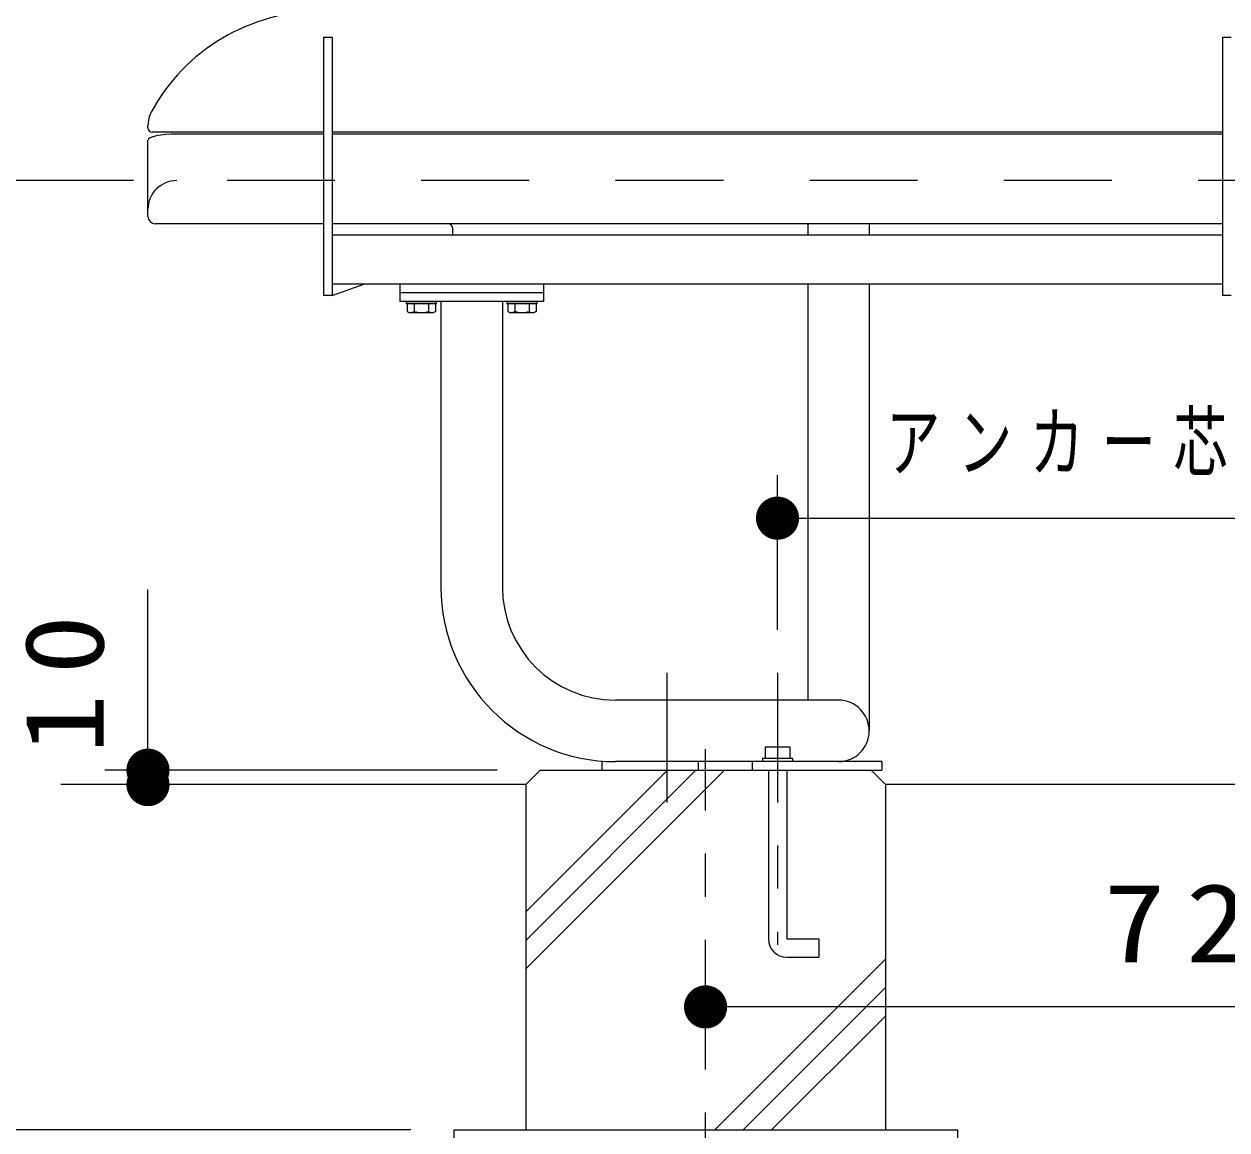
# Model space of a CAD drawing. Units: millimetres on the paper, scale 1:30. Extents: x -365 to 0, y 0 to 257.
# Drawn here: x -286.57 to -258.7, y 83.44 to 109.07 of the extents above; entities that cross this region are included whole.
import ezdxf

# ---------------------------------------------------------------- set-up
doc = ezdxf.new("R2010")
doc.units = ezdxf.units.MM
doc.linetypes.add('USER1', pattern=[4.5, 2.5, -2])
doc.linetypes.add('USER2', pattern=[6, 3, -1, 1, -1])
doc.layers.add('LY_1', color=7, linetype='Continuous', lineweight=25)
doc.styles.add('ＭＳ ゴシック', font='')
doc.styles.get('ＭＳ ゴシック').set_extended_font_data('MS Gothic')

# ---------------------------------------------------------------- blocks, each defined once
blk = doc.blocks.new('filled_dot')
at = {"color": 0, "linetype": 'Continuous', "lineweight": -2, "const_width": 1.25}
blk.add_lwpolyline([(-0.625, 0, 1), (0.625, 0, 1)], format="xyb", close=True, dxfattribs=at)

msp = doc.modelspace()

# ---------------------------------------------------------------- linework, layer by layer
at = {"layer": 'LY_1', "color": 4}
for p, q in [((-279.633, 108.766), (-279.633, 102.779)), ((-279.433, 108.766), (-279.433, 102.779)), ((-258.8, 108.766), (-258.8, 102.779)), ((-276.644, 104.346), (-276.644, 104.179)), ((-258.8, 104.179), (-279.433, 104.179)), ((-258.8, 103.046), (-279.433, 103.046)), ((-279.433, 102.779), (-278.702, 103.046)), ((-277.866, 103.047), (-277.866, 102.646)), ((-274.533, 102.846), (-277.866, 102.846)), ((-274.533, 103.046), (-274.533, 102.646)), ((-279.433, 102.779), (-279.633, 102.779)), ((-274.533, 102.646), (-277.866, 102.646)), ((-258.6, 102.779), (-258.8, 102.779))]:
    msp.add_line(p, q, dxfattribs=at)
at = {"layer": 'LY_1'}
for p, q in [((-279.633, 108.766), (-279.433, 108.766)), ((-258.8, 108.766), (-258.6, 108.766)), ((-277.716, 102.646), (-277.716, 102.596)), ((-277.716, 102.646), (-277.016, 102.646)), ((-277.716, 102.596), (-277.016, 102.596)), ((-277.693, 102.596), (-277.693, 102.413)), ((-277.53, 102.596), (-277.53, 102.413)), ((-277.203, 102.596), (-277.203, 102.413)), ((-277.039, 102.596), (-277.039, 102.413)), ((-277.016, 102.596), (-277.016, 102.646)), ((-275.383, 102.646), (-275.383, 102.596)), ((-275.383, 102.646), (-274.683, 102.646)), ((-275.383, 102.596), (-274.683, 102.596)), ((-275.36, 102.596), (-275.36, 102.413)), ((-275.197, 102.596), (-275.197, 102.413)), ((-274.869, 102.596), (-274.869, 102.413)), ((-274.706, 102.596), (-274.706, 102.413)), ((-274.683, 102.596), (-274.683, 102.646)), ((-277.693, 102.413), (-277.641, 102.383)), ((-277.091, 102.383), (-277.641, 102.383)), ((-277.039, 102.413), (-277.091, 102.383)), ((-275.36, 102.413), (-275.308, 102.383)), ((-274.758, 102.383), (-275.308, 102.383)), ((-274.706, 102.413), (-274.758, 102.383)), ((-269.396, 92.323), (-268.83, 92.323)), ((-269.396, 92.323), (-269.396, 92.056)), ((-268.83, 92.323), (-268.83, 92.056)), ((-273.176, 91.779), (-273.176, 91.979)), ((-270.946, 91.779), (-270.946, 91.979)), ((-269.463, 92.056), (-268.763, 92.056)), ((-269.463, 92.056), (-269.463, 91.979)), ((-268.763, 92.056), (-268.763, 91.979)), ((-274.613, 91.779), (-274.946, 91.446)), ((-274.613, 91.779), (-266.946, 91.779)), ((-273.176, 91.779), (-270.946, 91.779)), ((-269.7, 91.779), (-266.7, 91.779)), ((-269.325, 91.779), (-269.325, 87.869)), ((-268.901, 91.779), (-268.901, 87.869)), ((-266.946, 91.779), (-266.613, 91.446)), ((-274.946, 91.446), (-274.946, 83.446)), ((-266.613, 91.446), (-266.613, 83.446)), ((-268.901, 87.869), (-268.158, 87.869)), ((-268.158, 87.869), (-268.158, 87.446)), ((-268.901, 87.446), (-268.158, 87.446)), ((-276.613, 83.446), (-276.613, 80.113)), ((-276.613, 83.446), (-264.946, 83.446)), ((-264.946, 83.446), (-264.946, 80.113))]:
    msp.add_line(p, q, dxfattribs=at)
at = {"layer": 'LY_1', "color": 21}
for p, q in [((-283.7, 106.668), (-283.7, 106.721)), ((-279.633, 106.568), (-283.6, 106.568)), ((-279.633, 106.523), (-283.033, 106.523)), ((-258.8, 106.568), (-279.433, 106.568)), ((-258.8, 106.523), (-279.433, 106.523)), ((-283.7, 104.612), (-283.7, 106.374)), ((-283.7, 104.612), (-283.7, 104.779)), ((-279.633, 104.446), (-283.533, 104.446)), ((-258.8, 104.446), (-279.433, 104.446))]:
    msp.add_line(p, q, dxfattribs=at)
at = {"layer": 'LY_1', "lineweight": 13}
for p, q in [((-284.033, 105.446), (-294.7, 105.446)), ((-269.113, 95.034), (-269.113, 98.621)), ((-269.113, 97.621), (-248.286, 97.621)), ((-283.7, 91.446), (-283.7, 95.971)), ((-275.613, 91.779), (-284.7, 91.779)), ((-274.946, 87.176), (-270.343, 91.779)), ((-274.946, 87.836), (-271.003, 91.779)), ((-274.946, 88.496), (-271.663, 91.779)), ((-270.568, 83.446), (-266.613, 87.401)), ((-269.908, 83.446), (-266.613, 86.741)), ((-246.62, 86.293), (-270.78, 86.293)), ((-269.249, 83.446), (-266.613, 86.081)), ((-277.613, 83.446), (-295.11, 83.446)), ((-277.613, 83.446), (-294.7, 83.446))]:
    msp.add_line(p, q, dxfattribs=at)
at = {"layer": 'LY_1', "color": 21, "linetype": 'USER1', "lineweight": 13}
msp.add_line((-234.367, 105.446), (-283.033, 105.446), dxfattribs=at)
at = {"layer": 'LY_1', "color": 190}
for p, q in [((-268.411, 104.446), (-268.411, 104.179)), ((-266.988, 104.446), (-266.988, 104.179)), ((-268.411, 103.046), (-268.411, 93.403)), ((-266.988, 103.046), (-266.988, 92.691)), ((-276.911, 102.646), (-276.911, 96.024)), ((-275.488, 102.646), (-275.488, 96.024)), ((-267.7, 93.403), (-272.866, 93.403)), ((-266.7, 91.979), (-272.866, 91.979)), ((-269.7, 91.979), (-269.7, 91.779)), ((-266.7, 91.979), (-266.7, 91.779))]:
    msp.add_line(p, q, dxfattribs=at)
at = {"layer": 'LY_1', "color": 2, "linetype": 'USER2', "lineweight": 13}
for p, q in [((-271.675, 94.034), (-271.675, 90.545)), ((-269.113, 94.034), (-269.113, 90.545)), ((-269.113, 94.034), (-269.113, 87.73))]:
    msp.add_line(p, q, dxfattribs=at)
at = {"layer": 'LY_1', "linetype": 'USER2', "lineweight": 13}
msp.add_line((-270.78, 78.846), (-270.78, 92.265), dxfattribs=at)
at = {"layer": 'LY_1', "color": 94}
for p, q in [((-274.946, 91.446), (-285.722, 91.446)), ((-250.786, 91.446), (-266.613, 91.446))]:
    msp.add_line(p, q, dxfattribs=at)
at = {"layer": 'LY_1', "color": 21}
for centre, radius, start, end in [((-283.033, 106.721), 0.667, 152.1856, 180), ((-283.6, 106.668), 0.1, 180, 270), ((-283.533, 104.612), 0.167, 180, 270)]:
    msp.add_arc(centre, radius, start, end, dxfattribs=at)
at = {"layer": 'LY_1', "color": 21, "linetype": 'USER1', "lineweight": 13}
msp.add_arc((-283.033, 104.779), 0.667, 90, 180, dxfattribs=at)
at = {"layer": 'LY_1', "color": 4}
msp.add_arc((-276.744, 104.346), 0.1, 0, 90, dxfattribs=at)
at = {"layer": 'LY_1'}
for centre, radius, start, end in [((-277.612, 102.554), 0.164, 240, 300), ((-277.366, 102.842), 0.459, 249.136, 290.864), ((-277.121, 102.554), 0.164, 240, 300), ((-275.278, 102.554), 0.164, 240, 300), ((-275.033, 102.842), 0.459, 249.136, 290.864), ((-274.788, 102.554), 0.164, 240, 300), ((-268.901, 87.869), 0.423, 180, 270)]:
    msp.add_arc(centre, radius, start, end, dxfattribs=at)
at = {"layer": 'LY_1', "color": 190}
for centre, radius, start, end in [((-272.866, 96.024), 4.045, 180, 270), ((-272.866, 96.024), 2.622, 180, 270), ((-267.7, 92.691), 0.712, 270, 90)]:
    msp.add_arc(centre, radius, start, end, dxfattribs=at)
at = {"layer": 'LY_1', "color": 21}
for centre, major_axis, ratio, start_param, end_param in [((-279.634, 105.109), (4.467, 0), 0.95602, 1.570796, 2.674464), ((-283.033, 106.374), (-0.667, 0), 0.223279, 4.712389, 6.283185)]:
    msp.add_ellipse(centre, major_axis=major_axis, ratio=ratio, start_param=start_param, end_param=end_param, dxfattribs=at)

# ---------------------------------------------------------------- block references
at = {"layer": 'LY_1', "lineweight": 13, "xscale": 0.4, "yscale": 0.4}
for p in [(-269.113, 97.621), (-270.78, 86.293)]:
    msp.add_blockref('filled_dot', p, dxfattribs=at)
for p, rotation in [((-283.7, 91.779), 270), ((-283.7, 91.446), 90)]:
    msp.add_blockref('filled_dot', p, dxfattribs=dict(at, rotation=rotation))

# ---------------------------------------------------------------- texts
at = {"layer": 'LY_1', "attachment_point": 8, "style": 'ＭＳ ゴシック'}
for s, insert, char_height in [('\\T1.32;\\W0.7;アンカー芯～芯：625', (-258.7, 98.621), 1.32), ('\\T1.33;\\W1.15;725', (-258.7, 87.293), 1.833)]:
    msp.add_mtext(s, dxfattribs=dict(at, insert=insert, char_height=char_height))
at = {"layer": 'LY_1', "insert": (-284.7, 94.003), "char_height": 1.833, "attachment_point": 8, "rotation": 90, "style": 'ＭＳ ゴシック'}
msp.add_mtext('\\T1.34;\\W1.1;10', dxfattribs=at)

doc.saveas('drawing.dxf')
